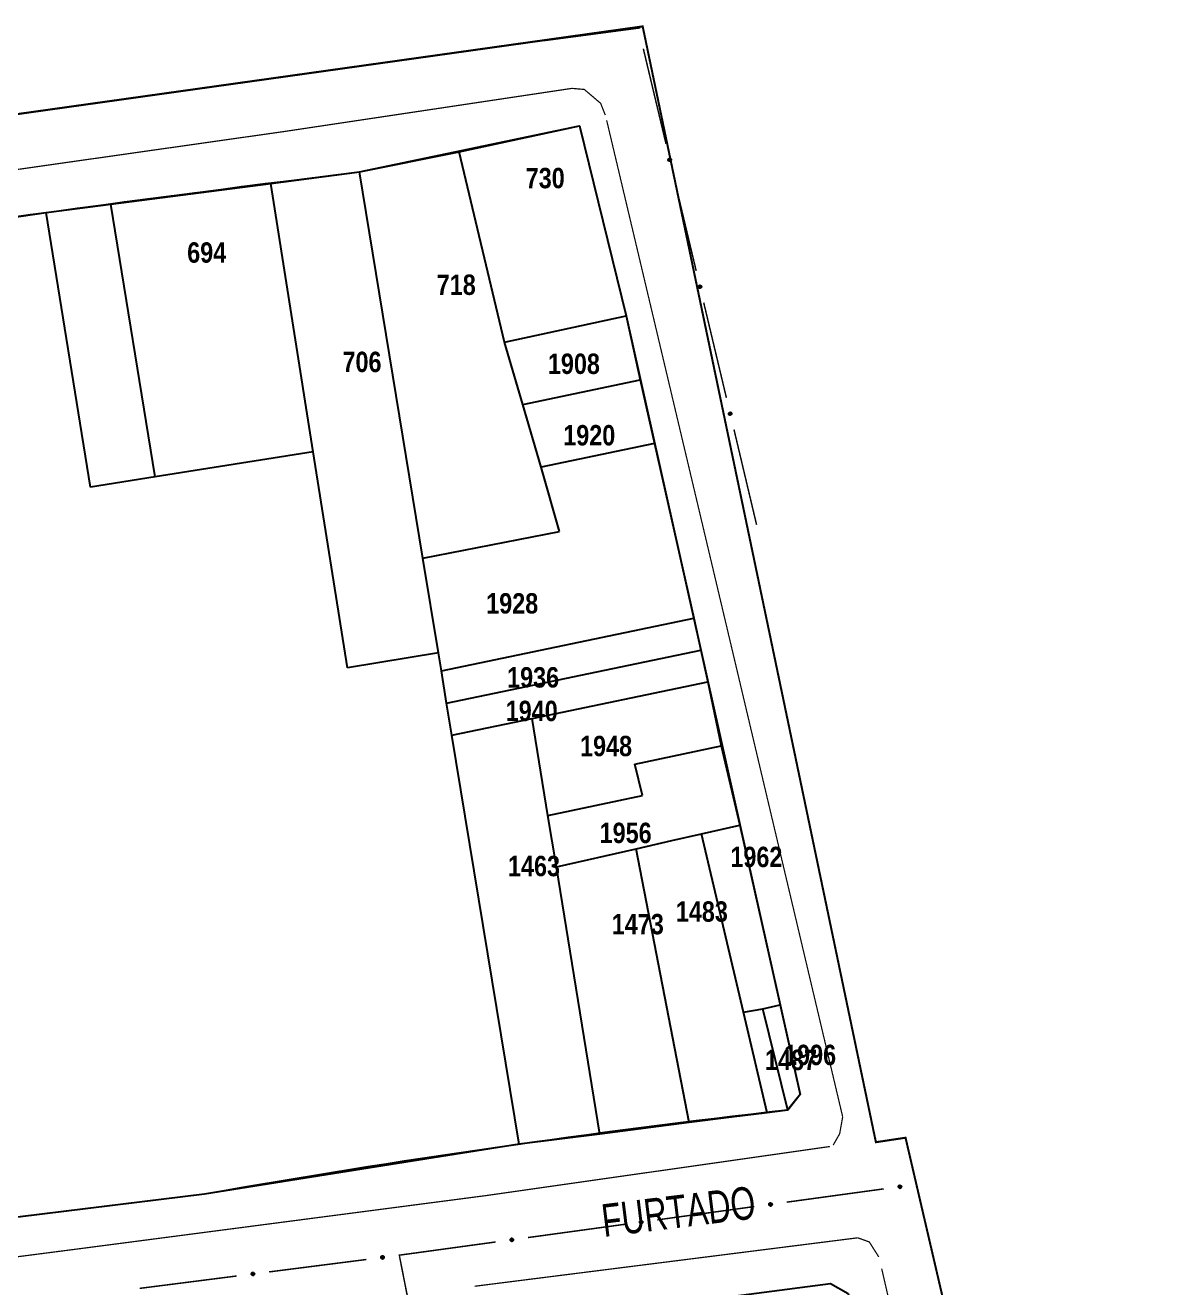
# Model space of a CAD drawing. Extents: x 200120 to 201962, y 4837541 to 4839252.
# Drawn here: x 201572.3 to 201712.1, y 4838923.5 to 4839078.3 of the extents above; entities that cross this region are included whole.
import ezdxf
from ezdxf.enums import TextEntityAlignment as Align

# ---------------------------------------------------------------- set-up
doc = ezdxf.new("R2010")
doc.units = 0
doc.header["$LTSCALE"] = 3
doc.header["$MEASUREMENT"] = 0
for name, color, linetype in [('CD-MALHA-LOTES', 40, 'CONTINUOUS'), ('LM-LIM-SETOR-FISCAL', 7, 'CONTINUOUS'), ('RU-QUADRAS', 210, 'CONTINUOUS'), ('SV-EIXO-RUA-PAV', 20, 'CONTINUOUS'), ('SV-RUA-PAVIM-S-GUIA-C-GUIA', 7, 'CONTINUOUS'), ('SV-TXT-RUA-PAV-S-GUIA-C-GUIA', 7, 'CONTINUOUS'), ('Th_NmrPort', 1, 'CONTINUOUS')]:
    doc.layers.add(name, color=color, linetype=linetype)
doc.styles.add('ARIAL', font='ARIAL.TTF')
doc.styles.get("Standard").update_dxf_attribs({"font": 'swisscbo.ttf'})
doc.linetypes.add('Limite', pattern='A,20,-3,[130,ltypeshp.shx,S=6.35,R=0,X=0,Y=0],-3,20', length=46)

msp = doc.modelspace()

# ---------------------------------------------------------------- linework, layer by layer
at = {"layer": 'CD-MALHA-LOTES'}
for p, q in [((201625.43, 4839062.75), (201640.15, 4839065.94)), ((201640.15, 4839065.94), (201645.87, 4839042.64)), ((201613.2, 4839060.3), (201625.43, 4839062.75)), ((201631, 4839039.44), (201625.43, 4839062.75)), ((201602.35, 4839058.89), (201613.2, 4839060.3)), ((201620.97, 4839012.96), (201613.2, 4839060.3)), ((201582.75, 4839056.35), (201602.35, 4839058.89)), ((201607.55, 4839025.99), (201602.35, 4839058.89)), ((201574.82, 4839055.32), (201582.75, 4839056.35)), ((201588.16, 4839022.9), (201582.75, 4839056.35)), ((201521.24, 4839047.5), (201574.82, 4839055.32)), ((201580.26, 4839021.64), (201574.82, 4839055.32)), ((201631, 4839039.44), (201645.87, 4839042.64)), ((201645.87, 4839042.64), (201647.62, 4839034.83)), ((201633.23, 4839031.78), (201631, 4839039.44)), ((201633.23, 4839031.78), (201647.62, 4839034.83)), ((201647.62, 4839034.83), (201649.37, 4839027.02)), ((201635.47, 4839024.12), (201633.23, 4839031.78)), ((201649.37, 4839027.02), (201635.47, 4839024.12)), ((201649.37, 4839027.02), (201654.16, 4839005.59)), ((201607.55, 4839025.99), (201588.16, 4839022.9)), ((201611.73, 4838999.52), (201607.55, 4839025.99)), ((201637.73, 4839016.21), (201635.47, 4839024.12)), ((201588.16, 4839022.9), (201580.26, 4839021.64)), ((201620.97, 4839012.96), (201637.73, 4839016.21)), ((201622.88, 4839001.36), (201620.97, 4839012.96)), ((201623.25, 4838999.12), (201654.16, 4839005.59)), ((201654.16, 4839005.59), (201655.03, 4839001.69)), ((201622.88, 4839001.36), (201611.73, 4838999.52)), ((201623.25, 4838999.12), (201622.88, 4839001.36)), ((201623.89, 4838995.18), (201655.03, 4839001.69)), ((201655.03, 4839001.69), (201655.9, 4838997.78)), ((201623.89, 4838995.18), (201623.25, 4838999.12)), ((201634.38, 4838993.29), (201655.9, 4838997.78)), ((201655.9, 4838997.78), (201657.54, 4838989.95)), ((201624.54, 4838991.23), (201623.89, 4838995.18)), ((201624.54, 4838991.23), (201634.38, 4838993.29)), ((201636.28, 4838981.42), (201634.38, 4838993.29)), ((201632.77, 4838941.09), (201624.54, 4838991.23)), ((201646.96, 4838987.69), (201657.54, 4838989.95)), ((201657.54, 4838989.95), (201659.83, 4838980.22)), ((201647.89, 4838983.85), (201646.96, 4838987.69)), ((201636.28, 4838981.42), (201647.89, 4838983.85)), ((201637.35, 4838975.1), (201636.28, 4838981.42)), ((201651.47, 4838978.32), (201655.11, 4838979.14)), ((201655.11, 4838979.14), (201659.83, 4838980.22)), ((201660.26, 4838957.28), (201655.11, 4838979.14)), ((201659.83, 4838980.22), (201664.75, 4838958.21)), ((201647.13, 4838977.33), (201651.47, 4838978.32)), ((201637.35, 4838975.1), (201647.13, 4838977.33)), ((201653.62, 4838943.75), (201647.13, 4838977.33)), ((201642.68, 4838942.35), (201637.35, 4838975.1)), ((201660.26, 4838957.28), (201662.62, 4838957.7)), ((201663.16, 4838944.96), (201660.26, 4838957.28)), ((201662.62, 4838957.7), (201664.75, 4838958.21)), ((201665.69, 4838945.29), (201662.62, 4838957.7)), ((201664.75, 4838958.21), (201667.21, 4838947.21)), ((201667.21, 4838947.21), (201665.69, 4838945.29)), ((201663.16, 4838944.96), (201658.81, 4838944.41)), ((201665.69, 4838945.29), (201663.16, 4838944.96)), ((201653.62, 4838943.75), (201642.68, 4838942.35)), ((201658.81, 4838944.41), (201653.62, 4838943.75)), ((201642.68, 4838942.35), (201632.77, 4838941.09)), ((201632.77, 4838941.09), (201594.21, 4838934.97)), ((201594.21, 4838934.97), (201547, 4838929.18)), ((201666.21, 4838923.4), (201670.94, 4838924.02)), ((201670.94, 4838924.02), (201673.11, 4838922.8))]:
    msp.add_line(p, q, dxfattribs=at)
at = {"layer": 'LM-LIM-SETOR-FISCAL', "linetype": 'Limite', "ltscale": 0.1, "const_width": 0.25}
msp.add_lwpolyline([(201061.47, 4838944.21), (201080.55, 4838915.14), (201093.87, 4838927.05), (201132.52, 4838956.39), (201159.21, 4838974.45), (201226.49, 4839019), (201647.91, 4839078.14), (201676.49, 4838941.35), (201680.12, 4838941.9), (201689.97, 4838899.54), (201695.64, 4838875.82), (201701.83, 4838849.53), (201705.72, 4838833.17), (201725.64, 4838746.02), (201739.56, 4838683.09), (201748.1, 4838649.87), (201789.28, 4838468.11), (201797.06, 4838435.14), (201821.33, 4838330.99), (201830.02, 4838290.7), (201844.05, 4838233.07), (201798.93, 4838229.75), (201783.06, 4838223.87)], dxfattribs=at)
at = {"layer": 'RU-QUADRAS', "color": 6, "linetype": 'Continuous'}
msp.add_lwpolyline([(201521.24, 4839047.5, -0.007946), (201613.2, 4839060.3), (201640.15, 4839065.94), (201645.87, 4839042.64), (201667.21, 4838947.21), (201665.65, 4838945.28, 0.015327), (201594.21, 4838934.97), (201547, 4838929.18)], format="xyb", close=True, dxfattribs=at)
msp.add_lwpolyline([(201626.97, 4838915.89), (201627.46, 4838918.33), (201670.94, 4838924.02), (201673.11, 4838922.8), (201705.73, 4838787.08), (201704.46, 4838784.68), (201655.79, 4838782.61), (201653.12, 4838784.91)], close=True, dxfattribs=at)
at = {"layer": 'SV-EIXO-RUA-PAV', "const_width": 0.18}
for points in [[(201646.64, 4839077.83), (201647.39, 4839077.93)], [(201647.39, 4839077.93), (201647.63, 4839077.96)], [(201635.74, 4839076.38), (201646.64, 4839077.83)], [(201650.77, 4839063.74), (201647.99, 4839075.41)], [(201654.47, 4839048.17), (201651.69, 4839059.85)], [(201658.17, 4839032.61), (201655.39, 4839044.28)], [(201661.87, 4839017.04), (201659.1, 4839028.72)], [(201665.57, 4838934), (201677.46, 4838935.63)], [(201649.71, 4838931.83), (201661.6, 4838933.46)], [(201633.86, 4838929.66), (201645.75, 4838931.29)], [(201618.01, 4838927.49), (201629.9, 4838929.12)], [(201602.14, 4838925.45), (201614.04, 4838926.97)], [(201618.11, 4838927.38), (201620.43, 4838915.61)], [(201586.27, 4838923.43), (201598.17, 4838924.95)]]:
    msp.add_lwpolyline(points, dxfattribs=at)
at = {"layer": 'SV-EIXO-RUA-PAV'}
for points in [[(201651.15, 4839061.63), (201651.11, 4839061.65), (201651.08, 4839061.68), (201651.06, 4839061.72), (201651.05, 4839061.75), (201651.05, 4839061.78), (201651.05, 4839061.82), (201651.06, 4839061.86), (201651.09, 4839061.9), (201651.12, 4839061.93), (201651.15, 4839061.95), (201651.19, 4839061.96), (201651.22, 4839061.97), (201651.26, 4839061.96), (201651.3, 4839061.95), (201651.34, 4839061.93), (201651.37, 4839061.9), (201651.39, 4839061.87), (201651.4, 4839061.83), (201651.4, 4839061.8), (201651.4, 4839061.76), (201651.39, 4839061.72), (201651.36, 4839061.68), (201651.33, 4839061.65), (201651.3, 4839061.63), (201651.27, 4839061.62), (201651.23, 4839061.61), (201651.19, 4839061.61), (201651.15, 4839061.63)], [(201654.86, 4839046.06), (201654.81, 4839046.09), (201654.78, 4839046.12), (201654.77, 4839046.15), (201654.76, 4839046.18), (201654.75, 4839046.22), (201654.75, 4839046.26), (201654.77, 4839046.29), (201654.79, 4839046.34), (201654.82, 4839046.37), (201654.85, 4839046.39), (201654.89, 4839046.4), (201654.92, 4839046.4), (201654.96, 4839046.4), (201655, 4839046.39), (201655.04, 4839046.36), (201655.07, 4839046.33), (201655.09, 4839046.3), (201655.1, 4839046.27), (201655.1, 4839046.23), (201655.1, 4839046.19), (201655.09, 4839046.15), (201655.06, 4839046.11), (201655.03, 4839046.08), (201655, 4839046.06), (201654.97, 4839046.05), (201654.93, 4839046.05), (201654.9, 4839046.05), (201654.86, 4839046.06)], [(201658.56, 4839030.5), (201658.52, 4839030.52), (201658.49, 4839030.55), (201658.47, 4839030.59), (201658.46, 4839030.62), (201658.45, 4839030.65), (201658.46, 4839030.69), (201658.47, 4839030.73), (201658.49, 4839030.77), (201658.53, 4839030.8), (201658.56, 4839030.82), (201658.59, 4839030.83), (201658.62, 4839030.84), (201658.66, 4839030.83), (201658.7, 4839030.82), (201658.74, 4839030.8), (201658.77, 4839030.77), (201658.79, 4839030.73), (201658.8, 4839030.7), (201658.81, 4839030.66), (201658.8, 4839030.63), (201658.79, 4839030.59), (201658.77, 4839030.55), (201658.74, 4839030.52), (201658.71, 4839030.5), (201658.67, 4839030.49), (201658.64, 4839030.48), (201658.6, 4839030.48), (201658.56, 4839030.5)], [(201679.28, 4838935.99), (201679.31, 4838936.03), (201679.34, 4838936.06), (201679.38, 4838936.07), (201679.41, 4838936.08), (201679.44, 4838936.08), (201679.48, 4838936.07), (201679.52, 4838936.06), (201679.56, 4838936.03), (201679.59, 4838935.99), (201679.6, 4838935.96), (201679.61, 4838935.93), (201679.61, 4838935.89), (201679.6, 4838935.85), (201679.59, 4838935.82), (201679.56, 4838935.78), (201679.53, 4838935.75), (201679.49, 4838935.74), (201679.46, 4838935.73), (201679.42, 4838935.73), (201679.39, 4838935.73), (201679.35, 4838935.75), (201679.31, 4838935.78), (201679.28, 4838935.81), (201679.27, 4838935.84), (201679.26, 4838935.88), (201679.26, 4838935.91), (201679.26, 4838935.95), (201679.28, 4838935.99)], [(201663.43, 4838933.82), (201663.46, 4838933.86), (201663.49, 4838933.89), (201663.52, 4838933.9), (201663.56, 4838933.91), (201663.59, 4838933.91), (201663.63, 4838933.9), (201663.67, 4838933.89), (201663.71, 4838933.86), (201663.73, 4838933.82), (201663.75, 4838933.79), (201663.76, 4838933.76), (201663.76, 4838933.72), (201663.75, 4838933.68), (201663.74, 4838933.65), (201663.71, 4838933.61), (201663.67, 4838933.58), (201663.64, 4838933.56), (201663.6, 4838933.56), (201663.57, 4838933.56), (201663.53, 4838933.56), (201663.49, 4838933.58), (201663.46, 4838933.61), (201663.43, 4838933.64), (201663.41, 4838933.67), (201663.41, 4838933.71), (201663.41, 4838933.74), (201663.41, 4838933.78), (201663.43, 4838933.82)], [(201647.58, 4838931.65), (201647.6, 4838931.69), (201647.64, 4838931.71), (201647.67, 4838931.73), (201647.71, 4838931.74), (201647.74, 4838931.74), (201647.78, 4838931.73), (201647.82, 4838931.72), (201647.85, 4838931.69), (201647.88, 4838931.65), (201647.9, 4838931.62), (201647.91, 4838931.58), (201647.91, 4838931.55), (201647.9, 4838931.51), (201647.88, 4838931.47), (201647.85, 4838931.44), (201647.82, 4838931.41), (201647.79, 4838931.39), (201647.75, 4838931.39), (201647.72, 4838931.38), (201647.68, 4838931.39), (201647.64, 4838931.41), (201647.6, 4838931.44), (201647.58, 4838931.47), (201647.56, 4838931.5), (201647.56, 4838931.54), (201647.55, 4838931.57), (201647.56, 4838931.61), (201647.58, 4838931.65)], [(201631.72, 4838929.48), (201631.75, 4838929.52), (201631.79, 4838929.54), (201631.82, 4838929.56), (201631.85, 4838929.57), (201631.89, 4838929.57), (201631.92, 4838929.56), (201631.96, 4838929.55), (201632, 4838929.52), (201632.03, 4838929.48), (201632.05, 4838929.45), (201632.05, 4838929.41), (201632.06, 4838929.38), (201632.05, 4838929.34), (201632.03, 4838929.3), (201632, 4838929.26), (201631.97, 4838929.24), (201631.94, 4838929.22), (201631.9, 4838929.22), (201631.86, 4838929.21), (201631.83, 4838929.22), (201631.79, 4838929.24), (201631.75, 4838929.27), (201631.72, 4838929.3), (201631.71, 4838929.33), (201631.7, 4838929.37), (201631.7, 4838929.4), (201631.71, 4838929.44), (201631.72, 4838929.48)], [(201615.87, 4838927.32), (201615.9, 4838927.36), (201615.93, 4838927.38), (201615.97, 4838927.4), (201616, 4838927.4), (201616.04, 4838927.41), (201616.07, 4838927.4), (201616.11, 4838927.38), (201616.15, 4838927.36), (201616.18, 4838927.32), (201616.19, 4838927.29), (201616.2, 4838927.25), (201616.2, 4838927.22), (201616.19, 4838927.18), (201616.18, 4838927.14), (201616.15, 4838927.1), (201616.11, 4838927.08), (201616.08, 4838927.06), (201616.05, 4838927.05), (201616.01, 4838927.05), (201615.97, 4838927.06), (201615.94, 4838927.08), (201615.9, 4838927.11), (201615.87, 4838927.14), (201615.86, 4838927.17), (201615.85, 4838927.21), (201615.85, 4838927.24), (201615.85, 4838927.28), (201615.87, 4838927.32)], [(201600, 4838925.29), (201600.03, 4838925.33), (201600.06, 4838925.36), (201600.1, 4838925.37), (201600.13, 4838925.38), (201600.17, 4838925.38), (201600.2, 4838925.37), (201600.24, 4838925.36), (201600.28, 4838925.33), (201600.31, 4838925.29), (201600.32, 4838925.26), (201600.33, 4838925.23), (201600.33, 4838925.19), (201600.32, 4838925.15), (201600.31, 4838925.12), (201600.28, 4838925.08), (201600.24, 4838925.05), (201600.21, 4838925.04), (201600.17, 4838925.03), (201600.14, 4838925.03), (201600.1, 4838925.03), (201600.06, 4838925.05), (201600.03, 4838925.08), (201600, 4838925.11), (201599.99, 4838925.15), (201599.98, 4838925.18), (201599.98, 4838925.22), (201599.98, 4838925.25), (201600, 4838925.29)]]:
    msp.add_lwpolyline(points, close=True, dxfattribs=at)
for points in [[(201651.11, 4839061.65), (201651.05, 4839061.82)], [(201651.09, 4839061.67), (201651.05, 4839061.79)], [(201651.08, 4839061.68), (201651.05, 4839061.78)], [(201651.15, 4839061.63), (201651.06, 4839061.86)], [(201651.13, 4839061.64), (201651.06, 4839061.83)], [(201651.18, 4839061.62), (201651.08, 4839061.88)], [(201651.19, 4839061.61), (201651.09, 4839061.9)], [(201651.21, 4839061.62), (201651.1, 4839061.91)], [(201651.23, 4839061.61), (201651.12, 4839061.93)], [(201651.25, 4839061.62), (201651.14, 4839061.94)], [(201651.27, 4839061.62), (201651.15, 4839061.95)], [(201651.28, 4839061.63), (201651.17, 4839061.96)], [(201651.3, 4839061.63), (201651.19, 4839061.96)], [(201651.32, 4839061.64), (201651.2, 4839061.96)], [(201651.33, 4839061.65), (201651.22, 4839061.97)], [(201651.35, 4839061.67), (201651.24, 4839061.96)], [(201651.36, 4839061.68), (201651.26, 4839061.96)], [(201651.37, 4839061.7), (201651.28, 4839061.96)], [(201651.39, 4839061.72), (201651.3, 4839061.95)], [(201651.39, 4839061.74), (201651.32, 4839061.93)], [(201651.4, 4839061.76), (201651.34, 4839061.93)], [(201651.4, 4839061.78), (201651.36, 4839061.91)], [(201651.4, 4839061.8), (201651.37, 4839061.9)], [(201654.81, 4839046.09), (201654.75, 4839046.26)], [(201654.78, 4839046.12), (201654.75, 4839046.22)], [(201654.83, 4839046.08), (201654.76, 4839046.27)], [(201654.8, 4839046.11), (201654.76, 4839046.23)], [(201654.86, 4839046.06), (201654.77, 4839046.29)], [(201654.88, 4839046.06), (201654.78, 4839046.31)], [(201654.9, 4839046.05), (201654.79, 4839046.34)], [(201654.91, 4839046.05), (201654.81, 4839046.35)], [(201654.93, 4839046.05), (201654.82, 4839046.37)], [(201654.95, 4839046.05), (201654.84, 4839046.37)], [(201654.97, 4839046.05), (201654.85, 4839046.39)], [(201654.99, 4839046.06), (201654.87, 4839046.39)], [(201655, 4839046.06), (201654.89, 4839046.4)], [(201655.02, 4839046.08), (201654.91, 4839046.4)], [(201655.03, 4839046.08), (201654.92, 4839046.4)], [(201655.05, 4839046.1), (201654.94, 4839046.4)], [(201655.06, 4839046.11), (201654.96, 4839046.4)], [(201655.07, 4839046.14), (201654.98, 4839046.39)], [(201655.09, 4839046.15), (201655, 4839046.39)], [(201655.09, 4839046.18), (201655.02, 4839046.37)], [(201655.1, 4839046.19), (201655.04, 4839046.36)], [(201655.1, 4839046.22), (201655.06, 4839046.34)], [(201655.1, 4839046.23), (201655.07, 4839046.33)], [(201658.49, 4839030.55), (201658.45, 4839030.65)], [(201658.54, 4839030.51), (201658.46, 4839030.7)], [(201658.52, 4839030.52), (201658.46, 4839030.69)], [(201658.5, 4839030.54), (201658.46, 4839030.66)], [(201658.56, 4839030.5), (201658.47, 4839030.73)], [(201658.58, 4839030.49), (201658.48, 4839030.75)], [(201658.6, 4839030.48), (201658.49, 4839030.77)], [(201658.62, 4839030.49), (201658.51, 4839030.78)], [(201658.64, 4839030.48), (201658.53, 4839030.8)], [(201658.65, 4839030.49), (201658.54, 4839030.81)], [(201658.67, 4839030.49), (201658.56, 4839030.82)], [(201658.69, 4839030.5), (201658.58, 4839030.83)], [(201658.71, 4839030.5), (201658.59, 4839030.83)], [(201658.72, 4839030.51), (201658.61, 4839030.83)], [(201658.74, 4839030.52), (201658.62, 4839030.84)], [(201658.75, 4839030.53), (201658.65, 4839030.83)], [(201658.77, 4839030.55), (201658.66, 4839030.83)], [(201658.78, 4839030.57), (201658.68, 4839030.82)], [(201658.79, 4839030.59), (201658.7, 4839030.82)], [(201658.8, 4839030.61), (201658.73, 4839030.8)], [(201658.8, 4839030.63), (201658.74, 4839030.8)], [(201658.8, 4839030.65), (201658.76, 4839030.77)], [(201658.81, 4839030.66), (201658.77, 4839030.77)], [(201679.26, 4838935.95), (201679.56, 4838936.03)], [(201679.26, 4838935.93), (201679.57, 4838936.01)], [(201679.26, 4838935.91), (201679.59, 4838935.99)], [(201679.26, 4838935.9), (201679.59, 4838935.98)], [(201679.26, 4838935.88), (201679.6, 4838935.96)], [(201679.27, 4838935.97), (201679.54, 4838936.04)], [(201679.27, 4838935.86), (201679.6, 4838935.94)], [(201679.27, 4838935.84), (201679.61, 4838935.93)], [(201679.28, 4838935.99), (201679.52, 4838936.06)], [(201679.28, 4838935.83), (201679.61, 4838935.91)], [(201679.28, 4838935.81), (201679.61, 4838935.89)], [(201679.3, 4838936.01), (201679.49, 4838936.06)], [(201679.3, 4838935.79), (201679.6, 4838935.87)], [(201679.31, 4838936.03), (201679.48, 4838936.07)], [(201679.31, 4838935.78), (201679.6, 4838935.85)], [(201679.33, 4838936.04), (201679.45, 4838936.07)], [(201679.33, 4838935.77), (201679.59, 4838935.83)], [(201679.34, 4838936.06), (201679.44, 4838936.08)], [(201679.35, 4838935.75), (201679.59, 4838935.82)], [(201679.37, 4838935.74), (201679.57, 4838935.79)], [(201679.39, 4838935.73), (201679.56, 4838935.78)], [(201679.41, 4838935.73), (201679.54, 4838935.76)], [(201679.42, 4838935.73), (201679.53, 4838935.75)], [(201663.41, 4838933.78), (201663.71, 4838933.86)], [(201663.41, 4838933.76), (201663.72, 4838933.84)], [(201663.41, 4838933.74), (201663.73, 4838933.82)], [(201663.41, 4838933.73), (201663.74, 4838933.81)], [(201663.41, 4838933.71), (201663.75, 4838933.79)], [(201663.41, 4838933.69), (201663.75, 4838933.77)], [(201663.41, 4838933.67), (201663.76, 4838933.76)], [(201663.42, 4838933.8), (201663.68, 4838933.87)], [(201663.43, 4838933.82), (201663.67, 4838933.89)], [(201663.43, 4838933.66), (201663.76, 4838933.74)], [(201663.43, 4838933.64), (201663.76, 4838933.72)], [(201663.44, 4838933.84), (201663.64, 4838933.89)], [(201663.44, 4838933.62), (201663.75, 4838933.7)], [(201663.46, 4838933.86), (201663.63, 4838933.9)], [(201663.46, 4838933.61), (201663.75, 4838933.68)], [(201663.48, 4838933.87), (201663.6, 4838933.9)], [(201663.48, 4838933.59), (201663.74, 4838933.66)], [(201663.49, 4838933.89), (201663.59, 4838933.91)], [(201663.49, 4838933.58), (201663.74, 4838933.65)], [(201663.52, 4838933.57), (201663.71, 4838933.62)], [(201663.53, 4838933.56), (201663.71, 4838933.61)], [(201663.56, 4838933.56), (201663.68, 4838933.59)], [(201663.57, 4838933.56), (201663.67, 4838933.58)], [(201647.55, 4838931.57), (201647.88, 4838931.65)], [(201647.56, 4838931.61), (201647.85, 4838931.69)], [(201647.56, 4838931.59), (201647.86, 4838931.67)], [(201647.56, 4838931.56), (201647.88, 4838931.64)], [(201647.56, 4838931.54), (201647.9, 4838931.62)], [(201647.56, 4838931.52), (201647.9, 4838931.6)], [(201647.56, 4838931.5), (201647.91, 4838931.58)], [(201647.57, 4838931.63), (201647.83, 4838931.7)], [(201647.57, 4838931.49), (201647.9, 4838931.57)], [(201647.58, 4838931.65), (201647.82, 4838931.72)], [(201647.58, 4838931.47), (201647.91, 4838931.55)], [(201647.59, 4838931.67), (201647.79, 4838931.72)], [(201647.59, 4838931.45), (201647.9, 4838931.53)], [(201647.6, 4838931.69), (201647.78, 4838931.73)], [(201647.6, 4838931.44), (201647.9, 4838931.51)], [(201647.62, 4838931.7), (201647.75, 4838931.73)], [(201647.63, 4838931.42), (201647.89, 4838931.49)], [(201647.64, 4838931.71), (201647.74, 4838931.74)], [(201647.64, 4838931.41), (201647.88, 4838931.47)], [(201647.67, 4838931.4), (201647.86, 4838931.45)], [(201647.68, 4838931.39), (201647.85, 4838931.44)], [(201647.7, 4838931.39), (201647.83, 4838931.42)], [(201647.72, 4838931.38), (201647.82, 4838931.41)], [(201631.7, 4838929.4), (201632.03, 4838929.48)], [(201631.7, 4838929.37), (201632.05, 4838929.45)], [(201631.71, 4838929.44), (201632, 4838929.52)], [(201631.71, 4838929.42), (201632.01, 4838929.5)], [(201631.71, 4838929.39), (201632.03, 4838929.47)], [(201631.71, 4838929.35), (201632.05, 4838929.43)], [(201631.71, 4838929.33), (201632.05, 4838929.41)], [(201631.72, 4838929.48), (201631.96, 4838929.55)], [(201631.72, 4838929.46), (201631.98, 4838929.53)], [(201631.74, 4838929.5), (201631.94, 4838929.55)], [(201631.75, 4838929.52), (201631.92, 4838929.56)], [(201631.77, 4838929.53), (201631.9, 4838929.56)], [(201631.79, 4838929.54), (201631.89, 4838929.57)], [(201631.72, 4838929.31), (201632.05, 4838929.4)], [(201631.72, 4838929.3), (201632.06, 4838929.38)], [(201631.74, 4838929.28), (201632.05, 4838929.36)], [(201631.75, 4838929.27), (201632.05, 4838929.34)], [(201631.77, 4838929.25), (201632.04, 4838929.32)], [(201631.79, 4838929.24), (201632.03, 4838929.3)], [(201631.82, 4838929.23), (201632.01, 4838929.28)], [(201631.83, 4838929.22), (201632, 4838929.26)], [(201631.85, 4838929.22), (201631.98, 4838929.25)], [(201631.86, 4838929.21), (201631.97, 4838929.24)], [(201615.85, 4838927.28), (201616.15, 4838927.36)], [(201615.85, 4838927.26), (201616.16, 4838927.34)], [(201615.85, 4838927.24), (201616.18, 4838927.32)], [(201615.85, 4838927.23), (201616.18, 4838927.3)], [(201615.85, 4838927.21), (201616.19, 4838927.29)], [(201615.86, 4838927.3), (201616.13, 4838927.37)], [(201615.86, 4838927.19), (201616.2, 4838927.27)], [(201615.86, 4838927.17), (201616.2, 4838927.25)], [(201615.87, 4838927.32), (201616.11, 4838927.38)], [(201615.87, 4838927.16), (201616.2, 4838927.23)], [(201615.87, 4838927.14), (201616.2, 4838927.22)], [(201615.89, 4838927.34), (201616.08, 4838927.39)], [(201615.89, 4838927.12), (201616.19, 4838927.2)], [(201615.9, 4838927.36), (201616.07, 4838927.4)], [(201615.9, 4838927.11), (201616.19, 4838927.18)], [(201615.92, 4838927.37), (201616.05, 4838927.4)], [(201615.92, 4838927.09), (201616.18, 4838927.16)], [(201615.93, 4838927.38), (201616.04, 4838927.41)], [(201615.94, 4838927.08), (201616.18, 4838927.14)], [(201615.96, 4838927.07), (201616.15, 4838927.12)], [(201615.97, 4838927.06), (201616.15, 4838927.1)], [(201616, 4838927.06), (201616.12, 4838927.09)], [(201616.01, 4838927.05), (201616.11, 4838927.08)], [(201599.98, 4838925.25), (201600.28, 4838925.33)], [(201599.98, 4838925.24), (201600.29, 4838925.31)], [(201599.98, 4838925.22), (201600.31, 4838925.29)], [(201599.98, 4838925.2), (201600.31, 4838925.28)], [(201599.98, 4838925.18), (201600.32, 4838925.26)], [(201599.98, 4838925.16), (201600.32, 4838925.24)], [(201599.99, 4838925.27), (201600.26, 4838925.34)], [(201599.99, 4838925.15), (201600.33, 4838925.23)], [(201600, 4838925.29), (201600.24, 4838925.36)], [(201600, 4838925.13), (201600.33, 4838925.21)], [(201600, 4838925.11), (201600.33, 4838925.19)], [(201600.02, 4838925.31), (201600.21, 4838925.37)], [(201600.02, 4838925.1), (201600.32, 4838925.17)], [(201600.03, 4838925.33), (201600.2, 4838925.37)], [(201600.03, 4838925.08), (201600.32, 4838925.15)], [(201600.05, 4838925.35), (201600.17, 4838925.38)], [(201600.05, 4838925.07), (201600.31, 4838925.13)], [(201600.06, 4838925.36), (201600.17, 4838925.38)], [(201600.06, 4838925.05), (201600.31, 4838925.12)], [(201600.09, 4838925.05), (201600.28, 4838925.09)], [(201600.1, 4838925.03), (201600.28, 4838925.08)], [(201600.13, 4838925.03), (201600.25, 4838925.06)], [(201600.14, 4838925.03), (201600.24, 4838925.05)]]:
    msp.add_lwpolyline(points, dxfattribs=at)
at = {"layer": 'SV-RUA-PAVIM-S-GUIA-C-GUIA', "const_width": 0.15}
for points in [[(201603.97, 4839065.25), (201639.24, 4839070.54)], [(201639.24, 4839070.54), (201640.76, 4839070.41), (201642.76, 4839068.71), (201643.33, 4839067.27)], [(201643.5, 4839066.62), (201659.38, 4838999.59)], [(201568.48, 4839060.2), (201603.97, 4839065.25)], [(201659.38, 4838999.59), (201672.42, 4838944.46)], [(201672.42, 4838944.46), (201672.05, 4838942.39), (201671.26, 4838941)], [(201670.85, 4838940.82), (201628.6, 4838934.79)], [(201628.6, 4838934.79), (201578.28, 4838928.21)], [(201627.32, 4838923.69), (201674.27, 4838929.63)], [(201674.27, 4838929.63), (201675.68, 4838929.12), (201676.84, 4838927.29)], [(201578.28, 4838928.21), (201545.19, 4838923.93)], [(201677.2, 4838925.85), (201682.29, 4838903.66)]]:
    msp.add_lwpolyline(points, dxfattribs=at)

# ---------------------------------------------------------------- texts
at = {"layer": 'SV-TXT-RUA-PAV-S-GUIA-C-GUIA', "style": 'ARIAL', "width": 0.7}
msp.add_text('FURTADO', height=4, rotation=7, dxfattribs=at).set_placement((201643.16, 4838929.73))
at = {"layer": 'Th_NmrPort', "color": 1}
for s, p in [('730', (201633.58, 4839059.55)), ('694', (201592.1, 4839050.42)), ('718', (201622.68, 4839046.47)), ('706', (201611.13, 4839037.01)), ('1908', (201636.3, 4839036.78)), ('1920', (201638.18, 4839028.02)), ('1928', (201628.74, 4839007.41)), ('1936', (201631.3, 4838998.34)), ('1940', (201631.13, 4838994.22)), ('1948', (201640.24, 4838989.92)), ('1956', (201642.64, 4838979.27)), ('1962', (201658.66, 4838976.32)), ('1463', (201631.41, 4838975.21)), ('1483', (201651.98, 4838969.63)), ('1473', (201644.13, 4838968.09)), ('1487', (201662.9, 4838951.44)), ('1996', (201665.24, 4838952.05))]:
    msp.add_text(s, height=2.5, dxfattribs=at).set_placement(p, align=Align.MIDDLE_LEFT)

doc.saveas('drawing.dxf')
